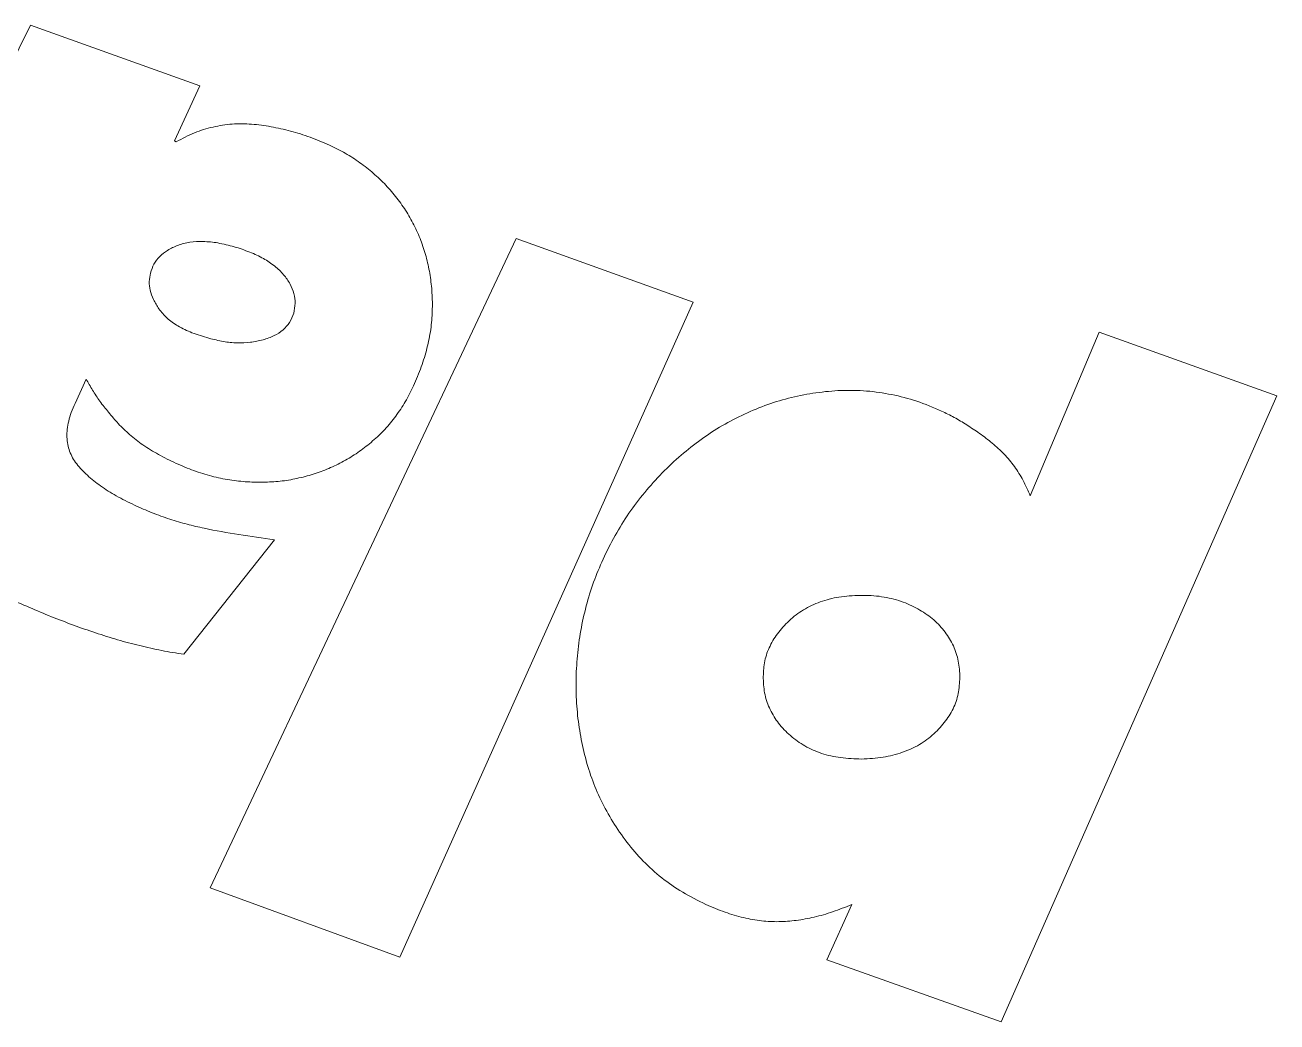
# Model space of a CAD drawing. Header units: inches. Extents: x 0.3 to 10.08, y -5.3 to -0.21.
# Drawn here: x 5.583 to 6.191, y -1.346 to -0.862 of the extents above; entities that cross this region are included whole.
import ezdxf

# ---------------------------------------------------------------- set-up
doc = ezdxf.new("R2010")
doc.units = ezdxf.units.IN
doc.header["$MEASUREMENT"] = 0
doc.layers.add('Layer 1', color=7, linetype='Continuous')

# ---------------------------------------------------------------- blocks, each defined once
blk = doc.blocks.new('block 174')
at = {"layer": 'Layer 1', "color": 7, "lineweight": 15, "true_color": 0xffffff}
blk.add_open_spline([(6.03724, -1.17787), (6.03716, -1.18053), (6.03706, -1.18317), (6.03661, -1.18578), (6.03618, -1.18833), (6.03541, -1.19082), (6.03436, -1.19318), (6.03328, -1.19558), (6.03191, -1.19785), (6.03033, -1.19996), (6.02867, -1.20222), (6.02677, -1.20429), (6.02469, -1.20618), (6.02251, -1.20817), (6.02013, -1.20995), (6.0176, -1.21145), (6.01499, -1.21297), (6.01223, -1.21421), (6.00938, -1.21521), (6.00634, -1.21628), (6.00319, -1.2171), (6.00002, -1.2176), (5.99656, -1.21814), (5.99305, -1.21832), (5.98955, -1.21848)], degree=3, knots=[0, 0, 0, 0, 1, 1, 1, 2, 2, 2, 3, 3, 3, 4, 4, 4, 5, 5, 5, 6, 6, 6, 7, 7, 7, 8, 8, 8, 8], dxfattribs=at)
blk = doc.blocks.new('block 175')
at = {"layer": 'Layer 1', "color": 7, "lineweight": 15, "true_color": 0xffffff}
blk.add_open_spline([(5.98955, -1.21848), (5.98613, -1.21836), (5.9827, -1.21823), (5.97932, -1.21779), (5.9762, -1.21738), (5.97314, -1.21669), (5.97015, -1.21571), (5.96733, -1.21479), (5.96462, -1.21361), (5.96206, -1.21213), (5.95955, -1.21071), (5.95721, -1.20901), (5.95502, -1.20711), (5.95291, -1.2053), (5.95095, -1.20329), (5.94925, -1.20109), (5.94767, -1.19906), (5.9463, -1.19683), (5.94517, -1.1945), (5.94406, -1.19219), (5.94319, -1.18978), (5.94266, -1.18728), (5.94212, -1.18472), (5.94194, -1.18207), (5.94178, -1.17944)], degree=3, knots=[0, 0, 0, 0, 1, 1, 1, 2, 2, 2, 3, 3, 3, 4, 4, 4, 5, 5, 5, 6, 6, 6, 7, 7, 7, 8, 8, 8, 8], dxfattribs=at)
blk = doc.blocks.new('block 176')
at = {"layer": 'Layer 1', "color": 7, "lineweight": 15, "true_color": 0xffffff}
blk.add_open_spline([(5.94178, -1.17944), (5.94187, -1.17685), (5.94197, -1.17426), (5.9424, -1.17173), (5.94285, -1.16924), (5.94362, -1.1668), (5.94467, -1.1645), (5.94575, -1.1621), (5.94712, -1.15984), (5.94868, -1.15773), (5.95036, -1.15544), (5.95228, -1.15333), (5.95434, -1.15138), (5.95542, -1.15036), (5.95654, -1.14939), (5.95773, -1.14849), (5.9589, -1.14762), (5.96012, -1.14681), (5.96136, -1.14605), (5.96263, -1.14528), (5.96391, -1.14454), (5.96526, -1.14392), (5.96663, -1.14327), (5.96804, -1.14273), (5.96946, -1.14223), (5.97091, -1.14171), (5.97238, -1.14124), (5.97386, -1.14084), (5.9754, -1.14042), (5.97698, -1.1401), (5.97856, -1.13984), (5.98022, -1.13957), (5.9819, -1.13939), (5.98358, -1.13927), (5.98532, -1.13915), (5.98705, -1.13908), (5.98879, -1.13902)], degree=3, knots=[0, 0, 0, 0, 1, 1, 1, 2, 2, 2, 3, 3, 3, 4, 4, 4, 5, 5, 5, 6, 6, 6, 7, 7, 7, 8, 8, 8, 9, 9, 9, 10, 10, 10, 11, 11, 11, 12, 12, 12, 12], dxfattribs=at)
blk = doc.blocks.new('block 177')
at = {"layer": 'Layer 1', "color": 7, "lineweight": 15, "true_color": 0xffffff}
blk.add_open_spline([(5.98879, -1.13902), (5.99059, -1.13904), (5.9924, -1.13905), (5.99419, -1.13915), (5.9959, -1.13924), (5.99758, -1.1394), (5.99927, -1.13965), (6.00089, -1.13989), (6.00252, -1.1402), (6.0041, -1.14058), (6.00565, -1.14096), (6.00718, -1.14138), (6.00869, -1.14191), (6.01151, -1.14288), (6.01423, -1.14415), (6.01684, -1.14562), (6.01932, -1.14699), (6.02169, -1.14852), (6.02386, -1.15032), (6.02593, -1.15203), (6.0278, -1.15398), (6.02945, -1.15609), (6.03108, -1.15815), (6.03249, -1.16035), (6.03366, -1.16268), (6.03482, -1.16501), (6.03575, -1.16748), (6.0363, -1.17003), (6.03686, -1.17259), (6.03705, -1.17524), (6.03724, -1.17787)], degree=3, knots=[0, 0, 0, 0, 1, 1, 1, 2, 2, 2, 3, 3, 3, 4, 4, 4, 5, 5, 5, 6, 6, 6, 7, 7, 7, 8, 8, 8, 9, 9, 9, 10, 10, 10, 10], dxfattribs=at)
blk = doc.blocks.new('block 178')
at = {"layer": 'Layer 1', "color": 7, "lineweight": 15, "true_color": 0xffffff}
blk.add_open_spline([(5.68489, -0.96974), (5.68747, -0.97055), (5.69004, -0.97137), (5.69255, -0.97237), (5.69482, -0.97327), (5.69701, -0.97431), (5.69913, -0.9755), (5.70106, -0.97658), (5.70289, -0.97778), (5.7046, -0.97915), (5.70617, -0.98041), (5.70762, -0.98181), (5.70892, -0.98336), (5.71012, -0.98475), (5.71119, -0.98626), (5.71207, -0.98787), (5.71287, -0.98934), (5.71352, -0.9909), (5.71394, -0.99251), (5.71435, -0.99405), (5.71455, -0.99565), (5.71451, -0.99722), (5.71447, -0.99885), (5.71419, -1.00045), (5.71389, -1.00206)], degree=3, knots=[0, 0, 0, 0, 1, 1, 1, 2, 2, 2, 3, 3, 3, 4, 4, 4, 5, 5, 5, 6, 6, 6, 7, 7, 7, 8, 8, 8, 8], dxfattribs=at)
blk = doc.blocks.new('block 179')
at = {"layer": 'Layer 1', "color": 7, "lineweight": 15, "true_color": 0xffffff}
blk.add_open_spline([(5.71389, -1.00206), (5.71328, -1.00357), (5.71267, -1.00507), (5.71181, -1.00646), (5.71097, -1.00781), (5.7099, -1.00903), (5.70868, -1.01009), (5.70736, -1.01122), (5.7059, -1.01215), (5.70434, -1.01291), (5.70263, -1.01377), (5.70081, -1.01442), (5.69894, -1.01492), (5.69693, -1.01548), (5.69487, -1.01587), (5.6928, -1.01611), (5.69067, -1.01637), (5.68854, -1.01648), (5.68639, -1.01643), (5.68414, -1.01637), (5.68191, -1.01613), (5.67968, -1.01573), (5.67732, -1.01533), (5.67499, -1.01474), (5.67265, -1.01417)], degree=3, knots=[0, 0, 0, 0, 1, 1, 1, 2, 2, 2, 3, 3, 3, 4, 4, 4, 5, 5, 5, 6, 6, 6, 7, 7, 7, 8, 8, 8, 8], dxfattribs=at)
blk = doc.blocks.new('block 180')
at = {"layer": 'Layer 1', "color": 7, "lineweight": 15, "true_color": 0xffffff}
blk.add_open_spline([(5.67265, -1.01417), (5.66989, -1.01335), (5.66712, -1.01252), (5.66444, -1.01147), (5.6621, -1.01057), (5.65981, -1.00949), (5.65765, -1.00821), (5.65575, -1.00708), (5.65395, -1.00581), (5.65231, -1.00431), (5.65087, -1.003), (5.64956, -1.00152), (5.64843, -0.99992), (5.64741, -0.99848), (5.64655, -0.99693), (5.6458, -0.99533), (5.64512, -0.99391), (5.64452, -0.99243), (5.64416, -0.99089), (5.64382, -0.98949), (5.64366, -0.98805), (5.64372, -0.98661), (5.64378, -0.98524), (5.64404, -0.98389), (5.64428, -0.98253)], degree=3, knots=[0, 0, 0, 0, 1, 1, 1, 2, 2, 2, 3, 3, 3, 4, 4, 4, 5, 5, 5, 6, 6, 6, 7, 7, 7, 8, 8, 8, 8], dxfattribs=at)
blk = doc.blocks.new('block 181')
at = {"layer": 'Layer 1', "color": 7, "lineweight": 15, "true_color": 0xffffff}
blk.add_open_spline([(5.64428, -0.98253), (5.64477, -0.98105), (5.64526, -0.97957), (5.64598, -0.9782), (5.64672, -0.97685), (5.6477, -0.9756), (5.64881, -0.9745), (5.64996, -0.97335), (5.65125, -0.97234), (5.65264, -0.97149), (5.6542, -0.97053), (5.65586, -0.96974), (5.6576, -0.9691), (5.65947, -0.96842), (5.6614, -0.96791), (5.66336, -0.9676), (5.66549, -0.96727), (5.66766, -0.96718), (5.66983, -0.96722), (5.67225, -0.96727), (5.67466, -0.9675), (5.67705, -0.96791), (5.67969, -0.96837), (5.68228, -0.96905), (5.68489, -0.96974)], degree=3, knots=[0, 0, 0, 0, 1, 1, 1, 2, 2, 2, 3, 3, 3, 4, 4, 4, 5, 5, 5, 6, 6, 6, 7, 7, 7, 8, 8, 8, 8], dxfattribs=at)
blk = doc.blocks.new('block 199')
at = {"layer": 'Layer 1', "color": 7, "lineweight": 15, "true_color": 0xffffff}
blk.add_lwpolyline([(5.58604, -0.8621), (5.51361, -1.0089)], dxfattribs=at)
blk = doc.blocks.new('block 201')
at = {"layer": 'Layer 1', "color": 7, "lineweight": 15, "true_color": 0xffffff}
blk.add_open_spline([(5.57493, -1.14026), (5.582, -1.14336), (5.58905, -1.14648), (5.59621, -1.14936), (5.60326, -1.15218), (5.6104, -1.15479), (5.61761, -1.1572), (5.62117, -1.15839), (5.62475, -1.15955), (5.62834, -1.16059), (5.6319, -1.16162), (5.63548, -1.16254), (5.63907, -1.16341), (5.64263, -1.16428), (5.64617, -1.16511), (5.64975, -1.1658), (5.65331, -1.16649), (5.65689, -1.16706), (5.66047, -1.16762)], degree=3, knots=[0, 0, 0, 0, 1, 1, 1, 2, 2, 2, 3, 3, 3, 4, 4, 4, 5, 5, 5, 6, 6, 6, 6], dxfattribs=at)
blk = doc.blocks.new('block 202')
at = {"layer": 'Layer 1', "color": 7, "lineweight": 15, "true_color": 0xffffff}
blk.add_lwpolyline([(5.66047, -1.16762), (5.70447, -1.11201)], dxfattribs=at)
blk = doc.blocks.new('block 203')
at = {"layer": 'Layer 1', "color": 7, "lineweight": 15, "true_color": 0xffffff}
blk.add_open_spline([(5.70447, -1.11201), (5.69871, -1.11122), (5.69296, -1.11042), (5.68722, -1.1095), (5.68158, -1.1086), (5.67596, -1.1076), (5.67039, -1.10643), (5.6676, -1.10583), (5.66482, -1.10521), (5.66205, -1.10448), (5.65923, -1.10373), (5.65642, -1.10288), (5.65364, -1.10197), (5.65076, -1.10102), (5.64792, -1.10002), (5.64509, -1.09889), (5.64221, -1.09774), (5.63936, -1.09646), (5.63649, -1.09519)], degree=3, knots=[0, 0, 0, 0, 1, 1, 1, 2, 2, 2, 3, 3, 3, 4, 4, 4, 5, 5, 5, 6, 6, 6, 6], dxfattribs=at)
blk = doc.blocks.new('block 204')
at = {"layer": 'Layer 1', "color": 7, "lineweight": 15, "true_color": 0xffffff}
blk.add_open_spline([(5.63649, -1.09519), (5.63352, -1.09375), (5.63054, -1.0923), (5.62765, -1.09067), (5.62505, -1.08921), (5.6225, -1.08759), (5.62006, -1.08584), (5.61783, -1.08426), (5.61568, -1.08255), (5.61365, -1.0807), (5.61181, -1.07899), (5.61006, -1.07716), (5.60851, -1.07517), (5.60778, -1.07423), (5.60709, -1.07326), (5.60651, -1.07222), (5.60594, -1.07122), (5.60546, -1.07016), (5.60506, -1.06908), (5.60466, -1.06801), (5.60434, -1.06689), (5.60412, -1.06576), (5.60389, -1.06458), (5.60377, -1.06338), (5.60374, -1.06217), (5.60371, -1.06093), (5.60378, -1.05967), (5.60393, -1.05842), (5.60408, -1.05706), (5.60431, -1.05572), (5.60462, -1.0544), (5.60495, -1.05298), (5.60538, -1.05157), (5.60587, -1.0502), (5.60641, -1.04871), (5.60706, -1.04725), (5.60769, -1.0458)], degree=3, knots=[0, 0, 0, 0, 1, 1, 1, 2, 2, 2, 3, 3, 3, 4, 4, 4, 5, 5, 5, 6, 6, 6, 7, 7, 7, 8, 8, 8, 9, 9, 9, 10, 10, 10, 11, 11, 11, 12, 12, 12, 12], dxfattribs=at)
blk = doc.blocks.new('block 205')
at = {"layer": 'Layer 1', "color": 7, "lineweight": 15, "true_color": 0xffffff}
blk.add_lwpolyline([(5.60769, -1.0458), (5.61308, -1.034)], dxfattribs=at)
blk = doc.blocks.new('block 206')
at = {"layer": 'Layer 1', "color": 7, "lineweight": 15, "true_color": 0xffffff}
blk.add_open_spline([(5.61308, -1.034), (5.61409, -1.03579), (5.61511, -1.03758), (5.61618, -1.03933), (5.61729, -1.04118), (5.61848, -1.04298), (5.61974, -1.04473), (5.62109, -1.04658), (5.6225, -1.04837), (5.62395, -1.05013), (5.62548, -1.05199), (5.62703, -1.05383), (5.62866, -1.0556), (5.63041, -1.05747), (5.63225, -1.05924), (5.63419, -1.06093), (5.63624, -1.06272), (5.63839, -1.06439), (5.64065, -1.06595), (5.64307, -1.06763), (5.64558, -1.06917), (5.64817, -1.07058), (5.65098, -1.07213), (5.65384, -1.07353), (5.6567, -1.07492)], degree=3, knots=[0, 0, 0, 0, 1, 1, 1, 2, 2, 2, 3, 3, 3, 4, 4, 4, 5, 5, 5, 6, 6, 6, 7, 7, 7, 8, 8, 8, 8], dxfattribs=at)
blk = doc.blocks.new('block 207')
at = {"layer": 'Layer 1', "color": 7, "lineweight": 15, "true_color": 0xffffff}
blk.add_open_spline([(5.6567, -1.07492), (5.65958, -1.07614), (5.66246, -1.07737), (5.66537, -1.07844), (5.66821, -1.07948), (5.67111, -1.08038), (5.67404, -1.08114), (5.67691, -1.08188), (5.67982, -1.08249), (5.68276, -1.08295), (5.68562, -1.08341), (5.68852, -1.08373), (5.69143, -1.0839), (5.69427, -1.08407), (5.69715, -1.08409), (5.70003, -1.08403), (5.70279, -1.08396), (5.70556, -1.08379), (5.7083, -1.08346), (5.71103, -1.08313), (5.71372, -1.08261), (5.7164, -1.08202), (5.71904, -1.08141), (5.72167, -1.08072), (5.72425, -1.07987), (5.7268, -1.07905), (5.72931, -1.07808), (5.73178, -1.07699), (5.73422, -1.07591), (5.73661, -1.07472), (5.73893, -1.07342), (5.74129, -1.07209), (5.74356, -1.07064), (5.74576, -1.06908), (5.74799, -1.06752), (5.75012, -1.06584), (5.75216, -1.06406), (5.75422, -1.06228), (5.75622, -1.06041), (5.75808, -1.05842), (5.75995, -1.0564), (5.7617, -1.05424), (5.76334, -1.05202), (5.76502, -1.04975), (5.76658, -1.04742), (5.76798, -1.04499), (5.76944, -1.04248), (5.77072, -1.03988), (5.77201, -1.03726)], degree=3, knots=[0, 0, 0, 0, 1, 1, 1, 2, 2, 2, 3, 3, 3, 4, 4, 4, 5, 5, 5, 6, 6, 6, 7, 7, 7, 8, 8, 8, 9, 9, 9, 10, 10, 10, 11, 11, 11, 12, 12, 12, 13, 13, 13, 14, 14, 14, 15, 15, 15, 16, 16, 16, 16], dxfattribs=at)
blk = doc.blocks.new('block 208')
at = {"layer": 'Layer 1', "color": 7, "lineweight": 15, "true_color": 0xffffff}
blk.add_open_spline([(5.77201, -1.03726), (5.77332, -1.03421), (5.77464, -1.03116), (5.77576, -1.02804), (5.77685, -1.02507), (5.77776, -1.02201), (5.77853, -1.01893), (5.77929, -1.01595), (5.77991, -1.01294), (5.78035, -1.0099), (5.78078, -1.00693), (5.781, -1.00393), (5.78111, -1.00092), (5.78119, -0.99799), (5.78116, -0.99506), (5.78097, -0.99213), (5.78081, -0.9893), (5.78048, -0.98648), (5.78004, -0.98367), (5.7796, -0.98093), (5.77903, -0.9782), (5.77834, -0.9755), (5.77766, -0.97283), (5.77685, -0.97019), (5.7759, -0.9676), (5.77495, -0.96503), (5.77384, -0.96252), (5.77263, -0.96007), (5.77142, -0.95763), (5.77012, -0.95523), (5.76868, -0.95291), (5.76723, -0.9506), (5.76565, -0.94836), (5.76396, -0.94619), (5.76227, -0.944), (5.76048, -0.94188), (5.75857, -0.93986), (5.75665, -0.93783), (5.7546, -0.93591), (5.75249, -0.93408), (5.75039, -0.93228), (5.7482, -0.93056), (5.74595, -0.92894), (5.74367, -0.92729), (5.74131, -0.92574), (5.73887, -0.92436), (5.73639, -0.92296), (5.73383, -0.92171), (5.73128, -0.92046)], degree=3, knots=[0, 0, 0, 0, 1, 1, 1, 2, 2, 2, 3, 3, 3, 4, 4, 4, 5, 5, 5, 6, 6, 6, 7, 7, 7, 8, 8, 8, 9, 9, 9, 10, 10, 10, 11, 11, 11, 12, 12, 12, 13, 13, 13, 14, 14, 14, 15, 15, 15, 16, 16, 16, 16], dxfattribs=at)
blk = doc.blocks.new('block 209')
at = {"layer": 'Layer 1', "color": 7, "lineweight": 15, "true_color": 0xffffff}
blk.add_open_spline([(5.73128, -0.92046), (5.72813, -0.91911), (5.72501, -0.91775), (5.72179, -0.91657), (5.71869, -0.91543), (5.71552, -0.91447), (5.71231, -0.91363), (5.70919, -0.91279), (5.70602, -0.91207), (5.70285, -0.91149), (5.6997, -0.91092), (5.69655, -0.91048), (5.69337, -0.91024), (5.69023, -0.90999), (5.68709, -0.90994), (5.68395, -0.91017), (5.68082, -0.9104), (5.67773, -0.9109), (5.67466, -0.91162), (5.6716, -0.91233), (5.66859, -0.91325), (5.66568, -0.91444), (5.66265, -0.91569), (5.65974, -0.91724), (5.65684, -0.91877)], degree=3, knots=[0, 0, 0, 0, 1, 1, 1, 2, 2, 2, 3, 3, 3, 4, 4, 4, 5, 5, 5, 6, 6, 6, 7, 7, 7, 8, 8, 8, 8], dxfattribs=at)
blk = doc.blocks.new('block 210')
at = {"layer": 'Layer 1', "color": 7, "lineweight": 15, "true_color": 0xffffff}
blk.add_lwpolyline([(5.65684, -0.91877), (5.65603, -0.91839)], dxfattribs=at)
blk = doc.blocks.new('block 211')
at = {"layer": 'Layer 1', "color": 7, "lineweight": 15, "true_color": 0xffffff}
blk.add_lwpolyline([(5.65603, -0.91839), (5.66826, -0.89166)], dxfattribs=at)
blk = doc.blocks.new('block 212')
at = {"layer": 'Layer 1', "color": 7, "lineweight": 15, "true_color": 0xffffff}
blk.add_lwpolyline([(5.66826, -0.89166), (5.58604, -0.8621)], dxfattribs=at)
blk = doc.blocks.new('block 307')
at = {"layer": 'Layer 1', "color": 7, "lineweight": 15, "true_color": 0xffffff}
blk.add_lwpolyline([(6.1912, -1.04218), (6.10489, -1.0113)], dxfattribs=at)
blk = doc.blocks.new('block 308')
at = {"layer": 'Layer 1', "color": 7, "lineweight": 15, "true_color": 0xffffff}
blk.add_lwpolyline([(6.10489, -1.0113), (6.07145, -1.0907)], dxfattribs=at)
blk = doc.blocks.new('block 309')
at = {"layer": 'Layer 1', "color": 7, "lineweight": 15, "true_color": 0xffffff}
blk.add_open_spline([(6.07145, -1.0907), (6.07033, -1.08818), (6.06922, -1.08565), (6.06793, -1.08322), (6.0667, -1.08088), (6.06529, -1.07861), (6.06373, -1.07644), (6.06219, -1.07433), (6.06051, -1.07231), (6.05871, -1.07042), (6.05689, -1.06854), (6.05495, -1.06676), (6.05293, -1.06509), (6.05094, -1.06344), (6.04889, -1.06188), (6.04679, -1.06038), (6.04475, -1.05895), (6.04266, -1.05758), (6.04057, -1.05623), (6.03857, -1.05497), (6.03656, -1.05372), (6.03447, -1.0526), (6.03246, -1.0515), (6.0304, -1.05051), (6.02833, -1.04952)], degree=3, knots=[0, 0, 0, 0, 1, 1, 1, 2, 2, 2, 3, 3, 3, 4, 4, 4, 5, 5, 5, 6, 6, 6, 7, 7, 7, 8, 8, 8, 8], dxfattribs=at)
blk = doc.blocks.new('block 310')
at = {"layer": 'Layer 1', "color": 7, "lineweight": 15, "true_color": 0xffffff}
blk.add_open_spline([(6.02833, -1.04952), (6.02435, -1.04782), (6.02037, -1.04613), (6.01628, -1.04476), (6.01232, -1.04342), (6.00827, -1.04237), (6.00417, -1.04156), (6.00013, -1.04074), (5.99603, -1.04013), (5.99194, -1.03979), (5.98784, -1.03946), (5.98373, -1.03939), (5.97962, -1.03955), (5.97552, -1.0397), (5.97146, -1.04009), (5.96739, -1.04068), (5.9634, -1.04125), (5.95944, -1.04198), (5.95553, -1.04293), (5.95163, -1.04389), (5.94777, -1.04504), (5.94398, -1.04639), (5.94017, -1.04773), (5.93641, -1.04926), (5.93275, -1.05097), (5.92906, -1.05268), (5.92545, -1.05455), (5.92195, -1.05661), (5.91842, -1.05869), (5.91499, -1.06094), (5.91166, -1.06333), (5.9083, -1.06573), (5.90505, -1.06825), (5.90193, -1.07092), (5.89873, -1.07366), (5.89564, -1.07657), (5.89271, -1.07959), (5.88975, -1.08263), (5.88693, -1.08579), (5.88423, -1.08906), (5.88154, -1.09233), (5.87898, -1.09569), (5.87657, -1.09916), (5.87417, -1.10266), (5.87191, -1.10626), (5.86987, -1.10996), (5.86778, -1.11372), (5.86591, -1.11758), (5.86402, -1.12145)], degree=3, knots=[0, 0, 0, 0, 1, 1, 1, 2, 2, 2, 3, 3, 3, 4, 4, 4, 5, 5, 5, 6, 6, 6, 7, 7, 7, 8, 8, 8, 9, 9, 9, 10, 10, 10, 11, 11, 11, 12, 12, 12, 13, 13, 13, 14, 14, 14, 15, 15, 15, 16, 16, 16, 16], dxfattribs=at)
blk = doc.blocks.new('block 311')
at = {"layer": 'Layer 1', "color": 7, "lineweight": 15, "true_color": 0xffffff}
blk.add_open_spline([(5.86402, -1.12145), (5.86242, -1.12515), (5.86082, -1.12884), (5.85944, -1.13262), (5.85805, -1.13641), (5.85689, -1.14027), (5.85587, -1.14417), (5.85482, -1.14811), (5.85394, -1.15209), (5.85322, -1.15609), (5.85251, -1.16014), (5.85199, -1.16423), (5.8516, -1.16833), (5.8512, -1.17244), (5.85096, -1.17657), (5.8509, -1.18069), (5.85085, -1.18473), (5.85099, -1.18877), (5.85128, -1.1928), (5.85158, -1.19678), (5.85204, -1.20074), (5.85267, -1.20467), (5.85329, -1.20859), (5.85408, -1.21248), (5.85506, -1.21634), (5.856, -1.22019), (5.85716, -1.22397), (5.8585, -1.2277), (5.85983, -1.2314), (5.86136, -1.23503), (5.86308, -1.23857), (5.86481, -1.24211), (5.86672, -1.24556), (5.86879, -1.24891), (5.8709, -1.25233), (5.87318, -1.25564), (5.87563, -1.25883), (5.87809, -1.26203), (5.88072, -1.26511), (5.88354, -1.268), (5.88636, -1.27089), (5.88936, -1.27359), (5.89252, -1.2761), (5.89575, -1.27866), (5.89914, -1.28102), (5.90269, -1.28312), (5.90632, -1.28529), (5.91012, -1.28719), (5.91392, -1.28909)], degree=3, knots=[0, 0, 0, 0, 1, 1, 1, 2, 2, 2, 3, 3, 3, 4, 4, 4, 5, 5, 5, 6, 6, 6, 7, 7, 7, 8, 8, 8, 9, 9, 9, 10, 10, 10, 11, 11, 11, 12, 12, 12, 13, 13, 13, 14, 14, 14, 15, 15, 15, 16, 16, 16, 16], dxfattribs=at)
blk = doc.blocks.new('block 312')
at = {"layer": 'Layer 1', "color": 7, "lineweight": 15, "true_color": 0xffffff}
blk.add_open_spline([(5.91392, -1.28909), (5.91701, -1.29041), (5.9201, -1.29172), (5.92327, -1.29285), (5.92621, -1.29389), (5.92921, -1.29476), (5.93224, -1.29548), (5.93512, -1.29617), (5.93804, -1.29673), (5.94097, -1.29705), (5.94376, -1.29736), (5.94657, -1.29749), (5.94937, -1.29743), (5.9522, -1.29738), (5.95499, -1.29716), (5.95778, -1.29681), (5.96071, -1.29643), (5.96363, -1.2959), (5.96652, -1.29523), (5.96954, -1.29453), (5.97254, -1.29366), (5.97548, -1.29266), (5.97864, -1.29159), (5.98174, -1.29036), (5.98483, -1.28914)], degree=3, knots=[0, 0, 0, 0, 1, 1, 1, 2, 2, 2, 3, 3, 3, 4, 4, 4, 5, 5, 5, 6, 6, 6, 7, 7, 7, 8, 8, 8, 8], dxfattribs=at)
blk = doc.blocks.new('block 313')
at = {"layer": 'Layer 1', "color": 7, "lineweight": 15, "true_color": 0xffffff}
blk.add_lwpolyline([(5.98483, -1.28914), (5.9726, -1.31595)], dxfattribs=at)
blk = doc.blocks.new('block 314')
at = {"layer": 'Layer 1', "color": 7, "lineweight": 15, "true_color": 0xffffff}
blk.add_lwpolyline([(5.9726, -1.31595), (6.05726, -1.34614)], dxfattribs=at)
blk = doc.blocks.new('block 315')
at = {"layer": 'Layer 1', "color": 7, "lineweight": 15, "true_color": 0xffffff}
blk.add_lwpolyline([(6.05726, -1.34614), (6.1912, -1.04218)], dxfattribs=at)
blk = doc.blocks.new('block 316')
at = {"layer": 'Layer 1', "color": 7, "lineweight": 15, "true_color": 0xffffff}
blk.add_lwpolyline([(5.82182, -0.96581), (5.6732, -1.28105)], dxfattribs=at)
blk = doc.blocks.new('block 317')
at = {"layer": 'Layer 1', "color": 7, "lineweight": 15, "true_color": 0xffffff}
blk.add_lwpolyline([(5.6732, -1.28105), (5.7654, -1.31468)], dxfattribs=at)
blk = doc.blocks.new('block 318')
at = {"layer": 'Layer 1', "color": 7, "lineweight": 15, "true_color": 0xffffff}
blk.add_lwpolyline([(5.7654, -1.31468), (5.9078, -0.99662)], dxfattribs=at)
blk = doc.blocks.new('block 319')
at = {"layer": 'Layer 1', "color": 7, "lineweight": 15, "true_color": 0xffffff}
blk.add_lwpolyline([(5.9078, -0.99662), (5.82182, -0.96581)], dxfattribs=at)

msp = doc.modelspace()

# ---------------------------------------------------------------- block references
at = {"layer": 'Layer 1'}
for name in ['block 199', 'block 212', 'block 211', 'block 209', 'block 210', 'block 208', 'block 316', 'block 319', 'block 181', 'block 178', 'block 180', 'block 318', 'block 179', 'block 308', 'block 307', 'block 205', 'block 206', 'block 207', 'block 310', 'block 315', 'block 204', 'block 309', 'block 203', 'block 202', 'block 311', 'block 201', 'block 176', 'block 177', 'block 174', 'block 175', 'block 317', 'block 312', 'block 313', 'block 314']:
    msp.add_blockref(name, (0, 0), dxfattribs=at)

doc.saveas('drawing.dxf')
